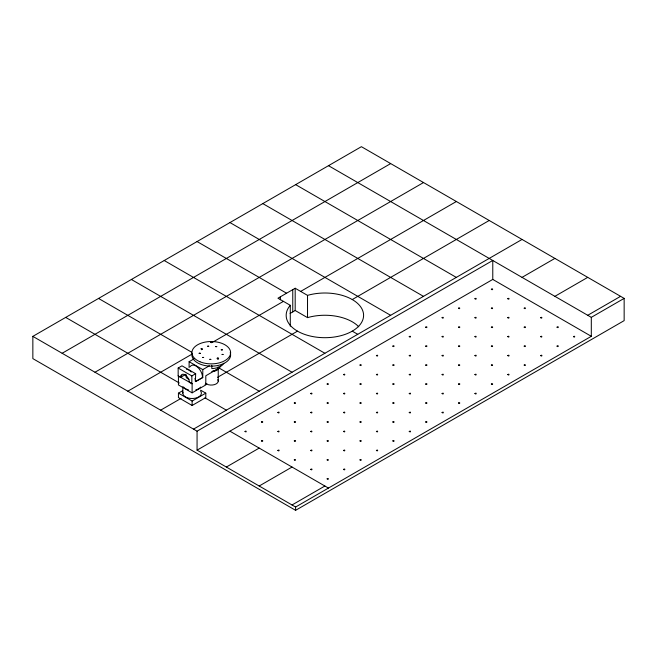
<?xml version="1.0" encoding="UTF-8"?>
<svg xmlns="http://www.w3.org/2000/svg" width="657" height="657" viewBox="0 0 657 657"><rect width="100%" height="100%" fill="white"/><g stroke="black" fill="none" stroke-linecap="round" stroke-linejoin="round"><path stroke-width="0.99" d="M212.047 342.223L210.503 342.248L212.047 342.19M32.85 336.368L361.399 146.683L624.15 298.385L624.15 320.632L295.601 510.317L32.85 358.615L32.85 336.368L197.067 431.181L492.775 260.459L492.775 279.422L197.067 450.144L197.067 431.181M62.136 353.277L390.628 163.618M94.978 372.24L423.469 182.58M295.182 288.251L277.952 298.204L290.287 305.324A38.706 22.346 0 0 0 318.908 337.427A38.706 22.346 0 0 0 363.124 311.903A38.706 22.346 0 0 0 307.525 295.379L295.182 288.251L295.182 310.506L307.525 317.627A38.706 22.346 0 0 1 358.73 326.759M127.819 391.202L192.361 353.934M212.696 342.198L283.422 301.366M300.66 291.412L456.311 201.543M186.03 374.227L180.618 377.348L178.162 375.927L178.162 368.027L181.989 365.818L195.671 373.718L195.4 381.454A9.288 5.363 60 0 0 194.94 378.399M189.109 367.633L189.109 361.703L194.029 358.862M178.162 375.927L192.115 383.672L192.115 392.837L178.433 384.936L178.433 375.771M290.107 313.43L295.182 310.506M178.162 368.027L191.844 375.927L195.671 373.718M189.109 361.703L202.791 369.604L209.353 365.818M180.618 377.348A6.192 3.572 60 0 1 185.003 374.818A6.192 3.572 60 0 1 189.38 382.407L189.651 382.251M195.4 381.454L202.791 377.504L202.791 369.604M189.38 382.407L192.115 383.672M195.671 381.618L202.791 377.504M220.744 365.85A9.674 5.585 0 0 1 218.116 368.659L205.805 375.771L205.805 384.936L192.115 392.837M200.672 390.192L205.805 393.149L205.805 397.575L192.115 405.476L178.433 397.575L178.433 393.149L182.712 390.685M160.661 410.165L181.102 398.364M205.099 384.509L206.873 383.483M217.533 377.323L297.514 331.153M352.251 299.551L489.161 220.506M178.433 393.149L192.115 401.049L205.805 393.149M193.511 429.128L522.003 239.468M522.052 277.361L554.845 258.431M226.353 467.045L259.195 448.09M554.902 296.323L587.687 277.394M259.195 486.008L292.037 467.045M587.744 315.286L620.537 296.356M328.5 165.679L591.308 317.347L624.15 298.385M292.037 504.97L324.887 486.008M197.067 450.144L295.601 507.032L591.308 336.31L591.308 317.347M180.864 376.182L181.907 375.632M492.775 279.422L591.308 336.31M295.658 184.642L456.311 277.394M262.808 203.604L423.469 296.356M229.966 222.567L390.628 315.319M197.067 241.554L286.567 293.227M352.251 331.153L357.728 334.314M164.225 260.517L324.887 353.277M131.384 279.48L292.037 372.24M98.542 298.442L191.737 352.251M218.362 367.624L259.195 391.202M65.692 317.405L179.312 382.998M205.05 397.863L226.353 410.165M229.917 431.181L328.443 488.069M307.525 295.379L307.525 317.627M295.601 507.032L295.601 510.317M292.759 289.655L292.759 311.903M290.287 305.324L290.287 326.184M280.375 296.808L280.375 299.838M218.239 368.166L218.239 381.085M218.116 366.795L218.116 368.659M211.809 365.235L211.809 368.569A13.156 7.597 0 0 0 223.832 363.247M192.115 401.049L192.115 405.476M191.844 375.927L191.844 383.828M182.827 386.759L182.827 393.149M230.221 352.686A19.357 11.177 0 0 1 212.268 366.13A19.357 11.177 0 0 1 192.025 353.819M190.111 366.705A9.288 5.363 60 0 1 197.502 367.082A9.288 5.363 60 0 1 202.52 377.348M186.416 369.218A9.288 5.363 60 0 1 191.253 372.01M200.64 391.022A9.288 5.363 0 0 1 193.142 398.479A9.288 5.363 0 0 1 182.991 392.155M200.64 387.063A9.288 5.363 0 0 1 195.835 389.847M188.403 389.847A9.288 5.363 0 0 1 183.59 387.063M217.927 368.339A6.964 4.024 0 0 1 212.482 371.106M218.978 367.608A7.744 4.468 0 0 1 211.776 371.599M217.804 379.639A6.964 4.024 0 0 1 214.387 384.649A6.964 4.024 0 0 1 205.403 383.212M189.109 379.335A6.192 3.572 0 0 1 186.218 375.131M203.645 357.424L202.487 357.457L203.637 357.457M207.694 346.206L208.844 346.247L207.694 346.182M223.068 354.427L221.918 354.435L223.06 354.501M200.286 353.285L199.128 353.269L200.286 353.285M216.761 346.625L215.603 346.609L216.761 346.625M201.108 348.81C202.537 348.908 201.978 350.099 201.387 349.105C201.37 351.06 203.662 347.61 201.108 348.81M217.278 358.147L218.592 358.722L217.286 358.681L218.444 358.435L218.362 357.893L217.278 358.147M217.278 358.722L218.6 358.755L217.368 358.706M221.228 349.828L222.378 349.861L221.228 349.828M245.02 431.452C246.794 433.078 246.498 429.949 245.02 431.452M261.437 421.966C262.882 423.658 263.449 420.439 261.437 421.966M261.437 440.929C262.866 442.58 263.531 439.467 261.453 440.888M277.862 412.489C279.447 414.124 279.668 411.019 277.878 412.44M277.862 431.452C279.627 433.078 279.348 429.949 277.862 431.452M277.862 450.415C279.25 452.115 279.874 448.92 277.862 450.415M294.287 403.004C295.847 404.679 296.061 401.493 294.287 403.004M294.287 421.966C295.716 423.658 296.307 420.447 294.287 421.966M294.287 440.929C295.724 442.58 296.356 439.467 294.295 440.888M294.287 459.892C296.044 461.526 295.781 458.389 294.287 459.892M310.704 393.527C312.116 395.169 312.675 392.163 310.736 393.436M310.704 412.489C312.231 414.14 312.527 411.044 310.72 412.44M310.704 431.452C312.469 433.078 312.19 429.957 310.704 431.452M310.704 450.415C312.083 452.115 312.732 448.92 310.704 450.415M310.704 469.377C312.091 471.044 312.773 467.932 310.72 469.328M327.129 384.041C328.623 385.7 328.985 382.604 327.137 384M327.129 403.004C328.722 404.671 328.861 401.501 327.129 403.004M327.129 421.966C328.508 423.666 329.141 420.488 327.129 421.966M327.129 440.929C328.516 442.604 329.19 439.492 327.137 440.888M327.129 459.892C328.861 461.526 328.664 458.389 327.129 459.892M327.129 478.854C328.541 480.563 329.1 477.36 327.129 478.854M343.554 374.564C344.966 376.264 345.492 373.069 343.554 374.564M343.554 393.527C344.966 395.169 345.516 392.163 343.578 393.436M343.554 412.489C345.073 414.14 345.393 411.036 343.562 412.44M343.554 431.452C345.319 433.07 345.114 429.941 343.554 431.452M343.554 450.415C344.933 452.115 345.549 448.928 343.554 450.415M343.554 469.377C344.941 471.044 345.631 467.932 343.562 469.328M359.97 365.087C361.564 366.713 361.793 363.633 359.987 365.037M359.97 384.041C361.276 385.725 362.097 382.629 359.987 384M359.97 403.004C361.621 404.646 361.703 401.509 359.97 403.004M359.97 421.966C361.35 423.666 361.966 420.488 359.97 421.966M359.97 440.929C361.547 442.563 361.818 439.476 359.987 440.888M359.97 459.892C361.572 461.543 361.769 458.397 359.97 459.892M376.395 355.601C377.701 357.285 378.498 354.18 376.404 355.56M376.395 374.564C377.816 376.264 378.333 373.069 376.395 374.564M376.395 393.527C377.8 395.169 378.366 392.155 376.428 393.436M376.395 412.489C377.718 414.173 378.489 411.06 376.404 412.44M376.395 431.452C377.997 433.103 378.186 429.957 376.395 431.452M376.395 450.415C377.783 452.115 378.383 448.928 376.395 450.415M392.812 346.124C394.233 347.824 394.758 344.629 392.812 346.124M392.812 365.087C394.372 366.721 394.685 363.625 392.829 365.037M392.812 384.041C394.118 385.733 394.947 382.62 392.829 384M392.812 403.004C394.463 404.655 394.545 401.509 392.812 403.004M392.812 421.966C394.192 423.666 394.816 420.488 392.812 421.966M392.812 440.929C394.422 442.563 394.619 439.484 392.829 440.888M409.237 336.639C410.904 338.281 410.929 335.136 409.237 336.639M409.237 355.601C410.617 357.301 411.249 354.115 409.237 355.601M409.237 374.564C410.658 376.264 411.2 373.069 409.237 374.564M409.237 393.527C410.658 395.21 411.282 392.04 409.237 393.527M409.237 412.489C410.641 414.189 411.225 410.995 409.237 412.489M409.237 431.452C410.839 433.103 411.052 429.949 409.237 431.452M425.662 327.161C427.255 328.804 427.461 325.658 425.662 327.161M425.662 346.124C427.075 347.824 427.6 344.629 425.662 346.124M425.662 365.087C427.288 366.729 427.42 363.576 425.662 365.087M425.662 384.041C427.042 385.741 427.674 382.563 425.662 384.041M425.662 403.004C427.305 404.655 427.395 401.509 425.662 403.004M425.662 421.966C427.034 423.666 427.658 420.488 425.662 421.966M442.079 317.676C443.467 319.376 444.083 316.189 442.079 317.676M442.079 336.639C443.738 338.281 443.803 335.136 442.079 336.639M442.079 355.601C443.5 357.285 444.124 354.115 442.079 355.601M442.079 374.564C443.5 376.264 444.033 373.069 442.079 374.564M442.079 393.527C443.5 395.21 444.132 392.04 442.079 393.527M442.079 412.489C443.483 414.189 444.075 410.995 442.079 412.489M458.504 308.199C460.114 309.858 460.204 306.696 458.504 308.199M458.504 327.161C460.138 328.787 460.319 325.642 458.504 327.161M458.504 346.124C459.916 347.824 460.45 344.621 458.504 346.124M458.504 365.087C460.097 366.754 460.22 363.576 458.504 365.087M458.504 384.041C459.933 385.733 460.532 382.53 458.504 384.041M458.504 403.004C460.146 404.655 460.22 401.517 458.504 403.004M474.929 298.713C476.424 300.38 476.916 297.202 474.929 298.713M474.929 317.676C476.309 319.376 476.925 316.189 474.929 317.676M474.929 336.639C476.465 338.289 476.719 335.201 474.937 336.598M474.929 355.601C476.317 357.252 477.056 354.156 474.937 355.56M474.929 374.564C476.341 376.264 476.875 373.069 474.929 374.564M474.929 393.527C476.268 395.194 477.081 392.098 474.937 393.477M491.346 289.236C492.684 290.903 493.506 287.807 491.362 289.187M491.346 308.199C492.881 309.849 493.144 306.753 491.362 308.149M491.346 327.161C492.816 328.829 493.382 325.642 491.346 327.161M491.346 346.124C492.758 347.816 493.308 344.638 491.346 346.124M491.346 365.087C492.865 366.746 493.169 363.633 491.362 365.037M491.346 384.041C492.693 385.716 493.473 382.596 491.362 384M507.771 298.713C509.274 300.372 509.75 297.202 507.771 298.713M507.771 317.676C509.15 319.376 509.775 316.189 507.771 317.676M507.771 336.639C509.479 338.265 509.339 335.177 507.779 336.598M507.771 355.601C509.191 357.252 509.865 354.156 507.779 355.56M507.771 374.564C509.183 376.264 509.725 373.077 507.771 374.564M524.187 308.199C525.863 309.825 525.814 306.729 524.204 308.149M524.187 327.161C525.682 328.82 526.191 325.642 524.187 327.161M524.187 346.124C525.608 347.816 526.15 344.638 524.187 346.124M524.187 365.087C525.879 366.713 525.789 363.608 524.204 365.037M540.612 317.676C542.025 319.376 542.567 316.189 540.612 317.676M540.612 336.639C542.288 338.273 542.239 335.169 540.629 336.598M540.612 355.601C542.033 357.252 542.698 354.156 540.629 355.56M557.037 327.161C558.524 328.82 559.041 325.642 557.037 327.161M557.037 346.124C558.417 347.824 559.033 344.629 557.037 346.124M573.454 336.639C574.949 338.298 575.318 335.185 573.471 336.598M210.84 359.379L209.69 359.338L210.84 359.412M211.291 342.675L211.291 341.747L211.258 342.675M199.917 361.744A19.357 11.177 0 0 0 230.525 353.852A19.357 11.177 0 0 0 203.383 342.494A19.357 11.177 0 0 0 199.917 361.744"/></g></svg>
